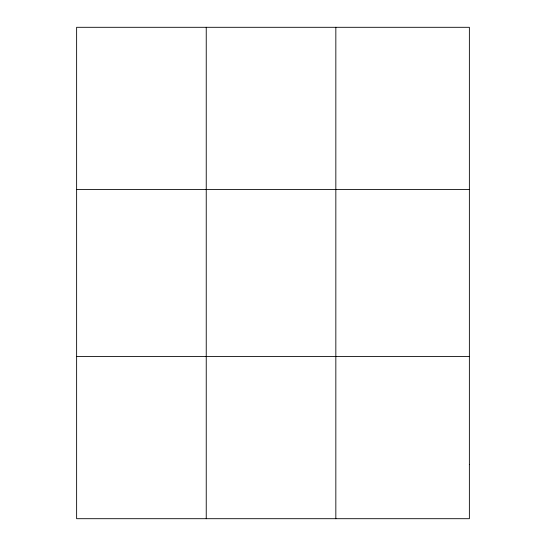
<?xml version="1.0" encoding="UTF-8"?>
<svg xmlns="http://www.w3.org/2000/svg" width="546" height="546" viewBox="0 0 546 546"><rect width="100%" height="100%" fill="white"/><g stroke="black" fill="none" stroke-linecap="round" stroke-linejoin="round"><path stroke-width="0.82" d="M206.238 518.7L206.238 27.3M335.838 518.7L335.838 27.3M76.631 189.462L469.369 189.462M76.631 356.538L469.369 356.538M469.369 464.646L469.369 518.7L76.631 518.7L76.631 27.3L469.369 27.3L469.369 464.646"/></g></svg>
